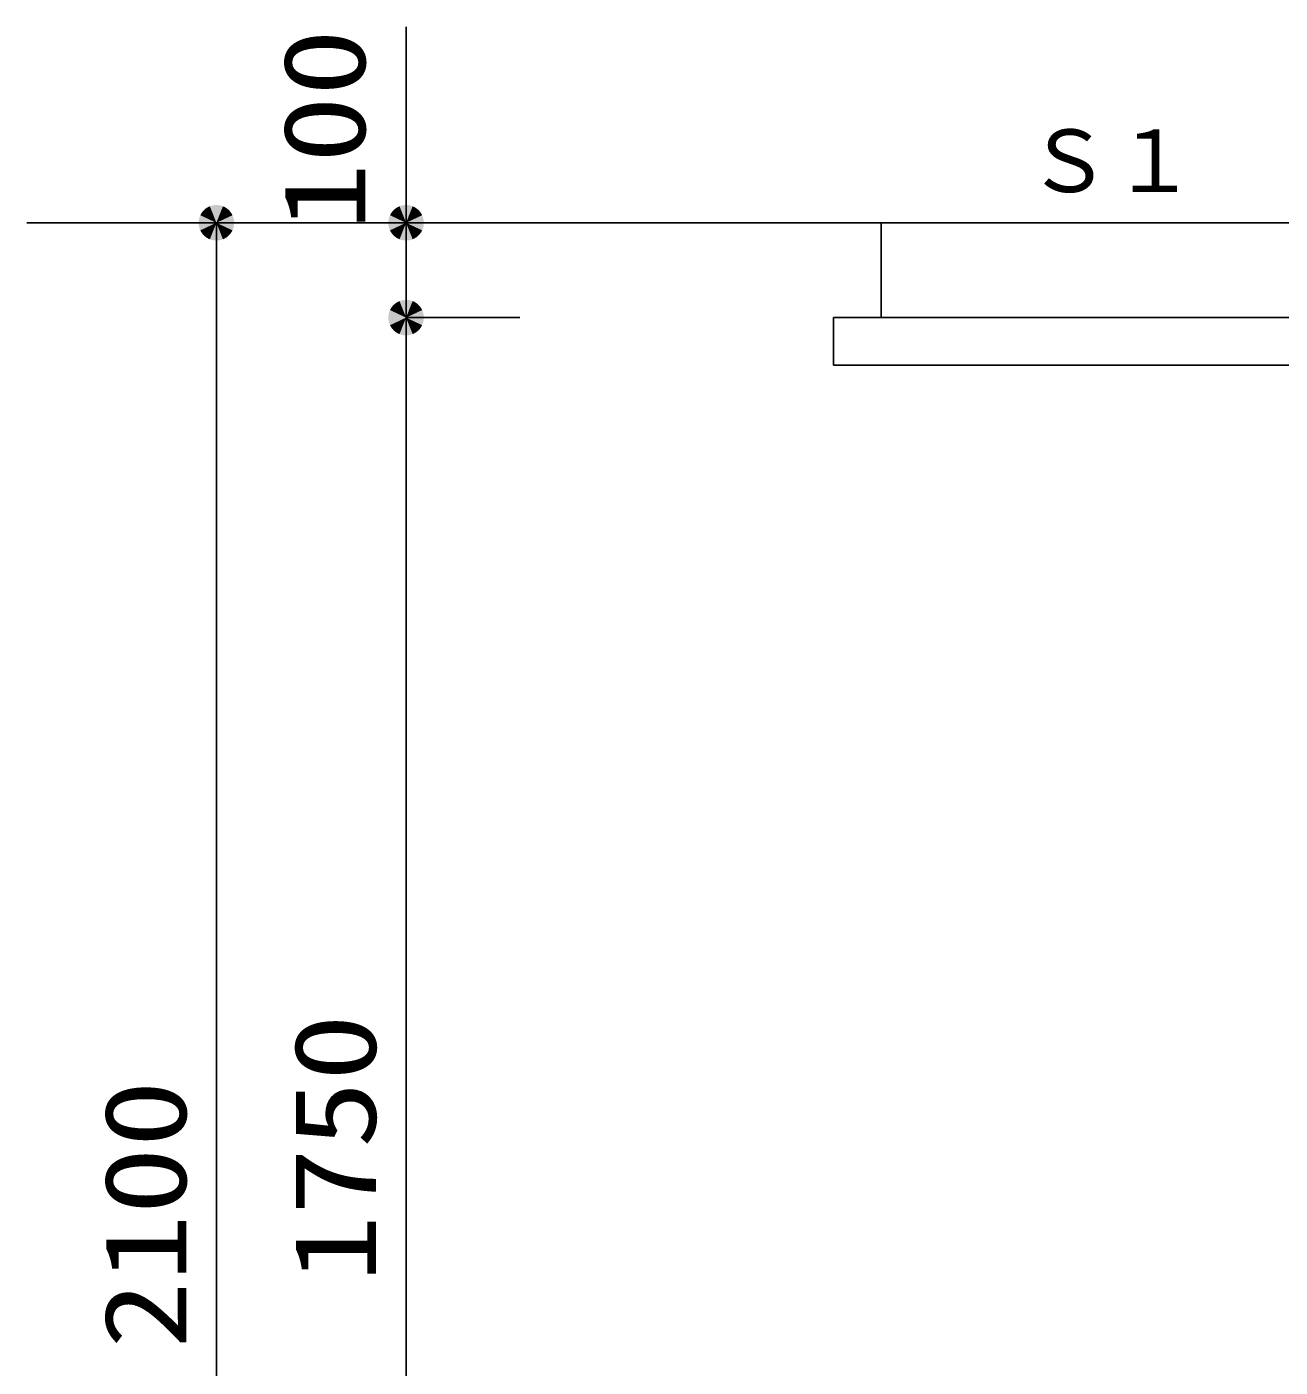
# Model space of a CAD drawing. Units: millimetres, scale not verified. Extents: x -8093 to 8093, y -5792 to 5792.
# Drawn here: x -1126 to 196, y 1022 to 2435 of the extents above; entities that cross this region are included whole.
import ezdxf
from ezdxf.enums import TextEntityAlignment as Align

# ---------------------------------------------------------------- set-up
doc = ezdxf.new("R2010")
doc.units = ezdxf.units.MM
doc.header["$LTSCALE"] = 30
doc.layers.add('0-2_00クル-フ-1機器', color=2, linetype='Continuous', lineweight=25)
doc.layers.add('0-4_00クル-フ-6寸法', color=132, linetype='Continuous', lineweight=25)
doc.styles.add('ＭＳ ゴシック', font='')
doc.styles.get('ＭＳ ゴシック').set_extended_font_data('MS Gothic')

msp = doc.modelspace()

# ---------------------------------------------------------------- linework, layer by layer
at = {"layer": '0-2_00クル-フ-1機器'}
for p, q in [((-1125.85, 2228.81), (724.79, 2228.81)), ((-225.21, 2128.81), (-225.21, 2228.81))]:
    msp.add_line(p, q, dxfattribs=at)
msp.add_lwpolyline([(-275.21, 2128.81), (-275.21, 2078.81), (724.79, 2078.81), (724.79, 2128.81)], close=True, dxfattribs=at)
at = {"layer": '0-4_00クル-フ-6寸法', "color": 4}
for p, q in [((-725.97, 2228.81), (-725.97, 2435.46)), ((-805.97, 2228.81), (-925.97, 2228.81)), ((-925.97, 2228.81), (-925.97, 128.81)), ((-605.97, 2228.81), (-725.97, 2228.81)), ((-725.97, 2228.81), (-725.97, 2128.81)), ((-605.97, 2128.81), (-725.97, 2128.81)), ((-605.97, 2128.81), (-725.97, 2128.81)), ((-725.97, 2128.81), (-725.97, 378.81))]:
    msp.add_line(p, q, dxfattribs=at)
at = {"layer": '0-4_00クル-フ-6寸法'}
for points in [[(-925.97, 2228.81), (-930.63, 2246.97), (-928.32, 2247.41)], [(-925.97, 2228.81), (-928.32, 2247.41), (-925.97, 2247.56)], [(-925.97, 2228.81), (-925.97, 2247.56), (-923.62, 2247.41)], [(-925.97, 2228.81), (-923.62, 2247.41), (-921.3, 2246.97)], [(-725.97, 2228.81), (-730.63, 2246.97), (-728.32, 2247.41)], [(-725.97, 2228.81), (-728.32, 2247.41), (-725.97, 2247.56)], [(-725.97, 2228.81), (-725.97, 2247.56), (-723.62, 2247.41)], [(-725.97, 2228.81), (-723.62, 2247.41), (-721.3, 2246.97)], [(-925.97, 2228.81), (-944.38, 2232.32), (-943.8, 2234.6)], [(-925.97, 2228.81), (-943.8, 2234.6), (-942.93, 2236.79)], [(-925.97, 2228.81), (-942.93, 2236.79), (-941.8, 2238.85)], [(-925.97, 2228.81), (-941.8, 2238.85), (-940.41, 2240.76)], [(-925.97, 2228.81), (-940.41, 2240.76), (-938.8, 2242.47)], [(-925.97, 2228.81), (-938.8, 2242.47), (-936.99, 2243.97)], [(-925.97, 2228.81), (-936.99, 2243.97), (-935, 2245.24)], [(-925.97, 2228.81), (-935, 2245.24), (-932.87, 2246.24)], [(-925.97, 2228.81), (-932.87, 2246.24), (-930.63, 2246.97)], [(-925.97, 2228.81), (-921.3, 2246.97), (-919.06, 2246.24)], [(-925.97, 2228.81), (-919.06, 2246.24), (-916.93, 2245.24)], [(-925.97, 2228.81), (-916.93, 2245.24), (-914.94, 2243.97)], [(-925.97, 2228.81), (-914.94, 2243.97), (-913.13, 2242.47)], [(-925.97, 2228.81), (-913.13, 2242.47), (-911.52, 2240.76)], [(-925.97, 2228.81), (-911.52, 2240.76), (-910.13, 2238.85)], [(-925.97, 2228.81), (-910.13, 2238.85), (-909, 2236.79)], [(-925.97, 2228.81), (-909, 2236.79), (-908.13, 2234.6)], [(-925.97, 2228.81), (-908.13, 2234.6), (-907.55, 2232.32)], [(-725.97, 2228.81), (-744.38, 2232.32), (-743.8, 2234.6)], [(-725.97, 2228.81), (-743.8, 2234.6), (-742.93, 2236.79)], [(-725.97, 2228.81), (-742.93, 2236.79), (-741.8, 2238.85)], [(-725.97, 2228.81), (-741.8, 2238.85), (-740.41, 2240.76)], [(-725.97, 2228.81), (-740.41, 2240.76), (-738.8, 2242.47)], [(-725.97, 2228.81), (-738.8, 2242.47), (-736.99, 2243.97)], [(-725.97, 2228.81), (-736.99, 2243.97), (-735, 2245.24)], [(-725.97, 2228.81), (-735, 2245.24), (-732.87, 2246.24)], [(-725.97, 2228.81), (-732.87, 2246.24), (-730.63, 2246.97)], [(-725.97, 2228.81), (-721.3, 2246.97), (-719.06, 2246.24)], [(-725.97, 2228.81), (-719.06, 2246.24), (-716.93, 2245.24)], [(-725.97, 2228.81), (-716.93, 2245.24), (-714.94, 2243.97)], [(-725.97, 2228.81), (-714.94, 2243.97), (-713.13, 2242.47)], [(-725.97, 2228.81), (-713.13, 2242.47), (-711.52, 2240.76)], [(-725.97, 2228.81), (-711.52, 2240.76), (-710.13, 2238.85)], [(-725.97, 2228.81), (-710.13, 2238.85), (-709, 2236.79)], [(-725.97, 2228.81), (-709, 2236.79), (-708.13, 2234.6)], [(-725.97, 2228.81), (-708.13, 2234.6), (-707.55, 2232.32)], [(-925.97, 2228.81), (-944.68, 2229.98), (-944.38, 2232.32)], [(-925.97, 2228.81), (-944.68, 2227.63), (-944.68, 2229.98)], [(-925.97, 2228.81), (-944.38, 2225.29), (-944.68, 2227.63)], [(-925.97, 2228.81), (-943.8, 2223.01), (-944.38, 2225.29)], [(-925.97, 2228.81), (-942.93, 2220.82), (-943.8, 2223.01)], [(-925.97, 2228.81), (-941.8, 2218.76), (-942.93, 2220.82)], [(-925.97, 2228.81), (-940.41, 2216.85), (-941.8, 2218.76)], [(-925.97, 2228.81), (-938.8, 2215.14), (-940.41, 2216.85)], [(-925.97, 2228.81), (-936.99, 2213.64), (-938.8, 2215.14)], [(-925.97, 2228.81), (-935, 2212.38), (-936.99, 2213.64)], [(-925.97, 2228.81), (-932.87, 2211.37), (-935, 2212.38)], [(-925.97, 2228.81), (-930.63, 2210.64), (-932.87, 2211.37)], [(-925.97, 2228.81), (-928.32, 2210.2), (-930.63, 2210.64)], [(-925.97, 2228.81), (-925.97, 2210.06), (-928.32, 2210.2)], [(-925.97, 2228.81), (-907.55, 2232.32), (-907.25, 2229.98)], [(-925.97, 2228.81), (-907.25, 2229.98), (-907.25, 2227.63)], [(-925.97, 2228.81), (-923.62, 2210.2), (-925.97, 2210.06)], [(-925.97, 2228.81), (-921.3, 2210.64), (-923.62, 2210.2)], [(-925.97, 2228.81), (-919.06, 2211.37), (-921.3, 2210.64)], [(-925.97, 2228.81), (-916.93, 2212.38), (-919.06, 2211.37)], [(-925.97, 2228.81), (-914.94, 2213.64), (-916.93, 2212.38)], [(-925.97, 2228.81), (-913.13, 2215.14), (-914.94, 2213.64)], [(-925.97, 2228.81), (-911.52, 2216.85), (-913.13, 2215.14)], [(-925.97, 2228.81), (-910.13, 2218.76), (-911.52, 2216.85)], [(-925.97, 2228.81), (-909, 2220.82), (-910.13, 2218.76)], [(-925.97, 2228.81), (-908.13, 2223.01), (-909, 2220.82)], [(-925.97, 2228.81), (-907.55, 2225.29), (-908.13, 2223.01)], [(-925.97, 2228.81), (-907.25, 2227.63), (-907.55, 2225.29)], [(-725.97, 2228.81), (-744.68, 2229.98), (-744.38, 2232.32)], [(-725.97, 2228.81), (-744.68, 2227.63), (-744.68, 2229.98)], [(-725.97, 2228.81), (-744.38, 2225.29), (-744.68, 2227.63)], [(-725.97, 2228.81), (-743.8, 2223.01), (-744.38, 2225.29)], [(-725.97, 2228.81), (-742.93, 2220.82), (-743.8, 2223.01)], [(-725.97, 2228.81), (-741.8, 2218.76), (-742.93, 2220.82)], [(-725.97, 2228.81), (-740.41, 2216.85), (-741.8, 2218.76)], [(-725.97, 2228.81), (-738.8, 2215.14), (-740.41, 2216.85)], [(-725.97, 2228.81), (-736.99, 2213.64), (-738.8, 2215.14)], [(-725.97, 2228.81), (-735, 2212.38), (-736.99, 2213.64)], [(-725.97, 2228.81), (-732.87, 2211.37), (-735, 2212.38)], [(-725.97, 2228.81), (-730.63, 2210.64), (-732.87, 2211.37)], [(-725.97, 2228.81), (-728.32, 2210.2), (-730.63, 2210.64)], [(-725.97, 2228.81), (-725.97, 2210.06), (-728.32, 2210.2)], [(-725.97, 2228.81), (-707.55, 2232.32), (-707.25, 2229.98)], [(-725.97, 2228.81), (-707.25, 2229.98), (-707.25, 2227.63)], [(-725.97, 2228.81), (-723.62, 2210.2), (-725.97, 2210.06)], [(-725.97, 2228.81), (-721.3, 2210.64), (-723.62, 2210.2)], [(-725.97, 2228.81), (-719.06, 2211.37), (-721.3, 2210.64)], [(-725.97, 2228.81), (-716.93, 2212.38), (-719.06, 2211.37)], [(-725.97, 2228.81), (-714.94, 2213.64), (-716.93, 2212.38)], [(-725.97, 2228.81), (-713.13, 2215.14), (-714.94, 2213.64)], [(-725.97, 2228.81), (-711.52, 2216.85), (-713.13, 2215.14)], [(-725.97, 2228.81), (-710.13, 2218.76), (-711.52, 2216.85)], [(-725.97, 2228.81), (-709, 2220.82), (-710.13, 2218.76)], [(-725.97, 2228.81), (-708.13, 2223.01), (-709, 2220.82)], [(-725.97, 2228.81), (-707.55, 2225.29), (-708.13, 2223.01)], [(-725.97, 2228.81), (-707.25, 2227.63), (-707.55, 2225.29)], [(-725.97, 2128.81), (-744.38, 2132.32), (-743.8, 2134.6)], [(-725.97, 2128.81), (-744.38, 2132.32), (-743.8, 2134.6)], [(-725.97, 2128.81), (-743.8, 2134.6), (-742.93, 2136.79)], [(-725.97, 2128.81), (-743.8, 2134.6), (-742.93, 2136.79)], [(-725.97, 2128.81), (-742.93, 2136.79), (-741.8, 2138.85)], [(-725.97, 2128.81), (-742.93, 2136.79), (-741.8, 2138.85)], [(-725.97, 2128.81), (-741.8, 2138.85), (-740.41, 2140.76)], [(-725.97, 2128.81), (-741.8, 2138.85), (-740.41, 2140.76)], [(-725.97, 2128.81), (-740.41, 2140.76), (-738.8, 2142.47)], [(-725.97, 2128.81), (-740.41, 2140.76), (-738.8, 2142.47)], [(-725.97, 2128.81), (-738.8, 2142.47), (-736.99, 2143.97)], [(-725.97, 2128.81), (-738.8, 2142.47), (-736.99, 2143.97)], [(-725.97, 2128.81), (-736.99, 2143.97), (-735, 2145.24)], [(-725.97, 2128.81), (-736.99, 2143.97), (-735, 2145.24)], [(-725.97, 2128.81), (-735, 2145.24), (-732.87, 2146.24)], [(-725.97, 2128.81), (-735, 2145.24), (-732.87, 2146.24)], [(-725.97, 2128.81), (-732.87, 2146.24), (-730.63, 2146.97)], [(-725.97, 2128.81), (-732.87, 2146.24), (-730.63, 2146.97)], [(-725.97, 2128.81), (-730.63, 2146.97), (-728.32, 2147.41)], [(-725.97, 2128.81), (-730.63, 2146.97), (-728.32, 2147.41)], [(-725.97, 2128.81), (-728.32, 2147.41), (-725.97, 2147.56)], [(-725.97, 2128.81), (-728.32, 2147.41), (-725.97, 2147.56)], [(-725.97, 2128.81), (-725.97, 2147.56), (-723.62, 2147.41)], [(-725.97, 2128.81), (-725.97, 2147.56), (-723.62, 2147.41)], [(-725.97, 2128.81), (-723.62, 2147.41), (-721.3, 2146.97)], [(-725.97, 2128.81), (-723.62, 2147.41), (-721.3, 2146.97)], [(-725.97, 2128.81), (-721.3, 2146.97), (-719.06, 2146.24)], [(-725.97, 2128.81), (-721.3, 2146.97), (-719.06, 2146.24)], [(-725.97, 2128.81), (-719.06, 2146.24), (-716.93, 2145.24)], [(-725.97, 2128.81), (-719.06, 2146.24), (-716.93, 2145.24)], [(-725.97, 2128.81), (-716.93, 2145.24), (-714.94, 2143.97)], [(-725.97, 2128.81), (-716.93, 2145.24), (-714.94, 2143.97)], [(-725.97, 2128.81), (-714.94, 2143.97), (-713.13, 2142.47)], [(-725.97, 2128.81), (-714.94, 2143.97), (-713.13, 2142.47)], [(-725.97, 2128.81), (-713.13, 2142.47), (-711.52, 2140.76)], [(-725.97, 2128.81), (-713.13, 2142.47), (-711.52, 2140.76)], [(-725.97, 2128.81), (-711.52, 2140.76), (-710.13, 2138.85)], [(-725.97, 2128.81), (-711.52, 2140.76), (-710.13, 2138.85)], [(-725.97, 2128.81), (-710.13, 2138.85), (-709, 2136.79)], [(-725.97, 2128.81), (-710.13, 2138.85), (-709, 2136.79)], [(-725.97, 2128.81), (-709, 2136.79), (-708.13, 2134.6)], [(-725.97, 2128.81), (-709, 2136.79), (-708.13, 2134.6)], [(-725.97, 2128.81), (-708.13, 2134.6), (-707.55, 2132.32)], [(-725.97, 2128.81), (-708.13, 2134.6), (-707.55, 2132.32)], [(-725.97, 2128.81), (-744.68, 2129.98), (-744.38, 2132.32)], [(-725.97, 2128.81), (-744.68, 2129.98), (-744.38, 2132.32)], [(-725.97, 2128.81), (-744.68, 2127.63), (-744.68, 2129.98)], [(-725.97, 2128.81), (-744.68, 2127.63), (-744.68, 2129.98)], [(-725.97, 2128.81), (-744.38, 2125.29), (-744.68, 2127.63)], [(-725.97, 2128.81), (-744.38, 2125.29), (-744.68, 2127.63)], [(-725.97, 2128.81), (-743.8, 2123.01), (-744.38, 2125.29)], [(-725.97, 2128.81), (-743.8, 2123.01), (-744.38, 2125.29)], [(-725.97, 2128.81), (-742.93, 2120.82), (-743.8, 2123.01)], [(-725.97, 2128.81), (-742.93, 2120.82), (-743.8, 2123.01)], [(-725.97, 2128.81), (-741.8, 2118.76), (-742.93, 2120.82)], [(-725.97, 2128.81), (-741.8, 2118.76), (-742.93, 2120.82)], [(-725.97, 2128.81), (-740.41, 2116.85), (-741.8, 2118.76)], [(-725.97, 2128.81), (-740.41, 2116.85), (-741.8, 2118.76)], [(-725.97, 2128.81), (-738.8, 2115.14), (-740.41, 2116.85)], [(-725.97, 2128.81), (-738.8, 2115.14), (-740.41, 2116.85)], [(-725.97, 2128.81), (-736.99, 2113.64), (-738.8, 2115.14)], [(-725.97, 2128.81), (-736.99, 2113.64), (-738.8, 2115.14)], [(-725.97, 2128.81), (-735, 2112.38), (-736.99, 2113.64)], [(-725.97, 2128.81), (-735, 2112.38), (-736.99, 2113.64)], [(-725.97, 2128.81), (-732.87, 2111.37), (-735, 2112.38)], [(-725.97, 2128.81), (-732.87, 2111.37), (-735, 2112.38)], [(-725.97, 2128.81), (-730.63, 2110.64), (-732.87, 2111.37)], [(-725.97, 2128.81), (-730.63, 2110.64), (-732.87, 2111.37)], [(-725.97, 2128.81), (-728.32, 2110.2), (-730.63, 2110.64)], [(-725.97, 2128.81), (-728.32, 2110.2), (-730.63, 2110.64)], [(-725.97, 2128.81), (-725.97, 2110.06), (-728.32, 2110.2)], [(-725.97, 2128.81), (-725.97, 2110.06), (-728.32, 2110.2)], [(-725.97, 2128.81), (-707.55, 2132.32), (-707.25, 2129.98)], [(-725.97, 2128.81), (-707.55, 2132.32), (-707.25, 2129.98)], [(-725.97, 2128.81), (-707.25, 2129.98), (-707.25, 2127.63)], [(-725.97, 2128.81), (-707.25, 2129.98), (-707.25, 2127.63)], [(-725.97, 2128.81), (-723.62, 2110.2), (-725.97, 2110.06)], [(-725.97, 2128.81), (-721.3, 2110.64), (-723.62, 2110.2)], [(-725.97, 2128.81), (-719.06, 2111.37), (-721.3, 2110.64)], [(-725.97, 2128.81), (-716.93, 2112.38), (-719.06, 2111.37)], [(-725.97, 2128.81), (-714.94, 2113.64), (-716.93, 2112.38)], [(-725.97, 2128.81), (-713.13, 2115.14), (-714.94, 2113.64)], [(-725.97, 2128.81), (-711.52, 2116.85), (-713.13, 2115.14)], [(-725.97, 2128.81), (-710.13, 2118.76), (-711.52, 2116.85)], [(-725.97, 2128.81), (-709, 2120.82), (-710.13, 2118.76)], [(-725.97, 2128.81), (-708.13, 2123.01), (-709, 2120.82)], [(-725.97, 2128.81), (-707.55, 2125.29), (-708.13, 2123.01)], [(-725.97, 2128.81), (-707.25, 2127.63), (-707.55, 2125.29)], [(-725.97, 2128.81), (-723.62, 2110.2), (-725.97, 2110.06)], [(-725.97, 2128.81), (-721.3, 2110.64), (-723.62, 2110.2)], [(-725.97, 2128.81), (-719.06, 2111.37), (-721.3, 2110.64)], [(-725.97, 2128.81), (-716.93, 2112.38), (-719.06, 2111.37)], [(-725.97, 2128.81), (-714.94, 2113.64), (-716.93, 2112.38)], [(-725.97, 2128.81), (-713.13, 2115.14), (-714.94, 2113.64)], [(-725.97, 2128.81), (-711.52, 2116.85), (-713.13, 2115.14)], [(-725.97, 2128.81), (-710.13, 2118.76), (-711.52, 2116.85)], [(-725.97, 2128.81), (-709, 2120.82), (-710.13, 2118.76)], [(-725.97, 2128.81), (-708.13, 2123.01), (-709, 2120.82)], [(-725.97, 2128.81), (-707.55, 2125.29), (-708.13, 2123.01)], [(-725.97, 2128.81), (-707.25, 2127.63), (-707.55, 2125.29)]]:
    msp.add_solid(points, dxfattribs=at)

# ---------------------------------------------------------------- texts
at = {"layer": '0-2_00クル-フ-1機器', "color": 4, "style": 'ＭＳ ゴシック'}
msp.add_text('Ｓ１', height=65.98, dxfattribs=at).set_placement((-72.28, 2241.42), align=Align.BOTTOM_LEFT)
at = {"layer": '0-4_00クル-フ-6寸法', "color": 3, "style": 'ＭＳ ゴシック', "width": 1.2}
for s, p in [('100', (-743.06, 2220.96)), ('1750', (-731.81, 1111.52)), ('2100', (-931.81, 1041.66))]:
    msp.add_text(s, height=86.66, rotation=90, dxfattribs=at).set_placement(p, align=Align.BOTTOM_LEFT)

doc.saveas('drawing.dxf')
